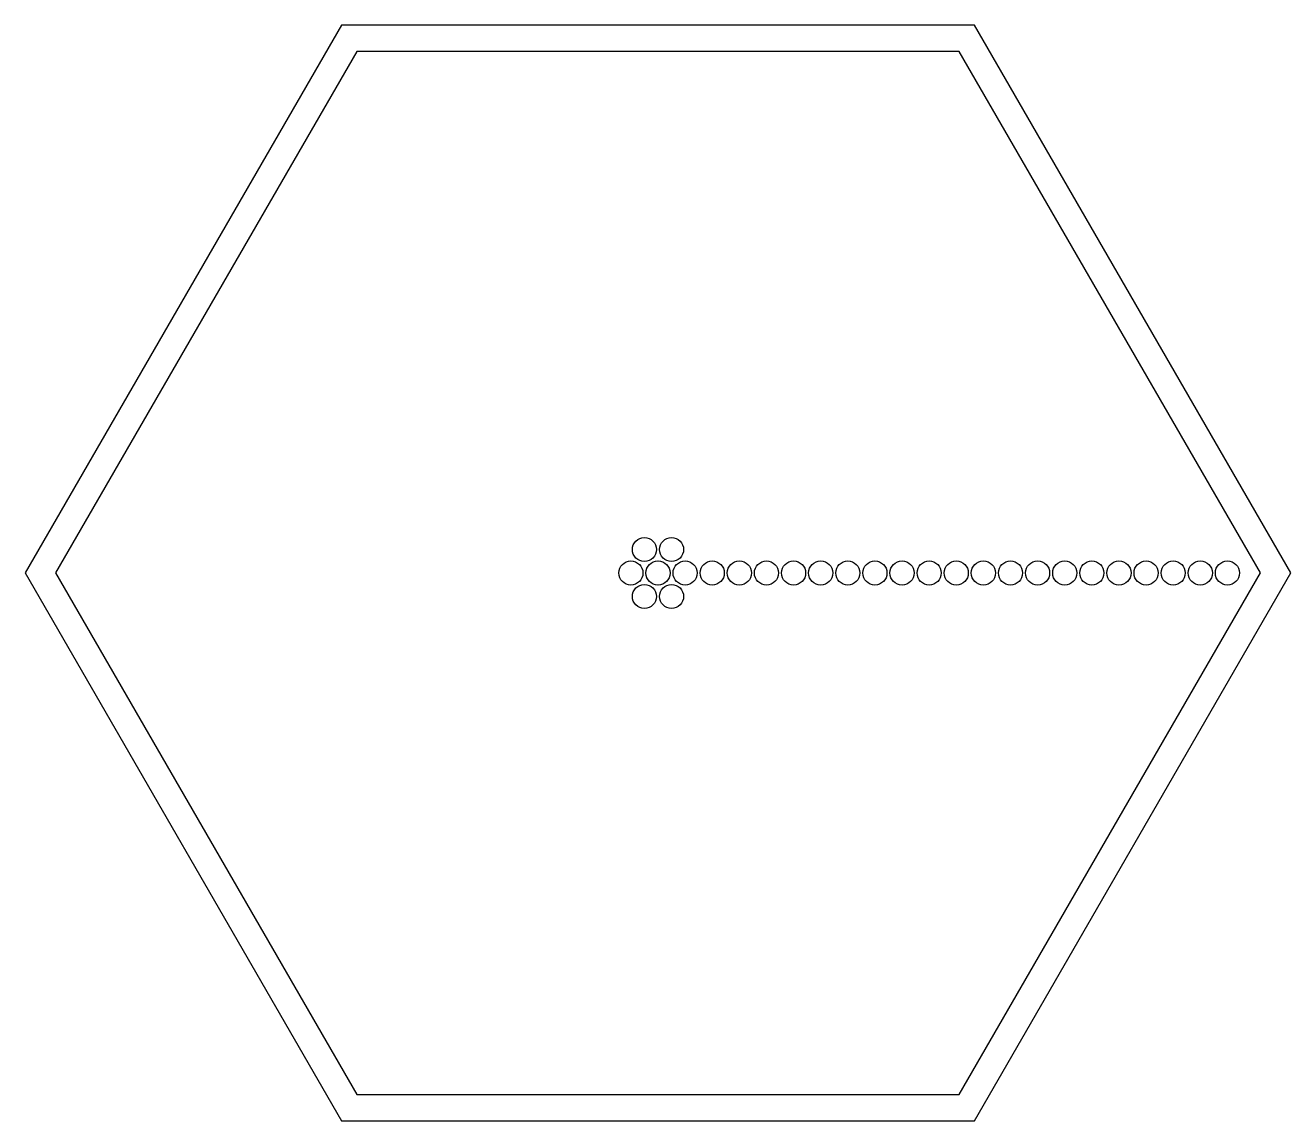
# Model space of a CAD drawing. Header units: inches. Extents: x -105 to 105, y -91 to 91.
import ezdxf

# ---------------------------------------------------------------- set-up
doc = ezdxf.new("R2010")
doc.units = ezdxf.units.IN
doc.header["$MEASUREMENT"] = 0

# ---------------------------------------------------------------- blocks, each defined once
blk = doc.blocks.new('*U22')
for centre in [(-2.25, 0), (2.25, 0)]:
    blk.add_circle(centre, 2)
blk = doc.blocks.new('*U23')
at = {"color": 0, "linetype": 'ByBlock', "lineweight": -2, "transparency": 16777216}
for p, rotation in [((-1.13, 1.95), 119.9999999999999), ((1.12, 1.95), 59.99999999999997), ((-1.13, -1.95), 239.9999999999999), ((1.12, -1.95), 299.9999999999998), ((-2.25, 0), 180)]:
    blk.add_blockref('*U22', p, dxfattribs=dict(at, rotation=rotation))
blk.add_blockref('*U22', (2.25, 0), dxfattribs=at)

msp = doc.modelspace()

# ---------------------------------------------------------------- linework, layer by layer
for points in [[(-52.5, 90.93), (-105, 0), (-52.5, -90.93), (52.5, -90.93), (105, 0), (52.5, 90.93)], [(-50, 86.6), (-100, 0), (-50, -86.6), (50, -86.6), (100, 0), (50, 86.6)]]:
    msp.add_lwpolyline(points, close=True)
for centre in [(9, 0), (13.5, 0), (18, 0), (22.5, 0), (27, 0), (31.5, 0), (36, 0), (40.5, 0), (45, 0), (49.5, 0), (54, 0), (58.5, 0), (63, 0), (67.5, 0), (72, 0), (76.5, 0), (81, 0), (85.5, 0), (90, 0), (94.5, 0)]:
    msp.add_circle(centre, 2)

# ---------------------------------------------------------------- block references
msp.add_blockref('*U23', (0, 0))

doc.saveas('drawing.dxf')
